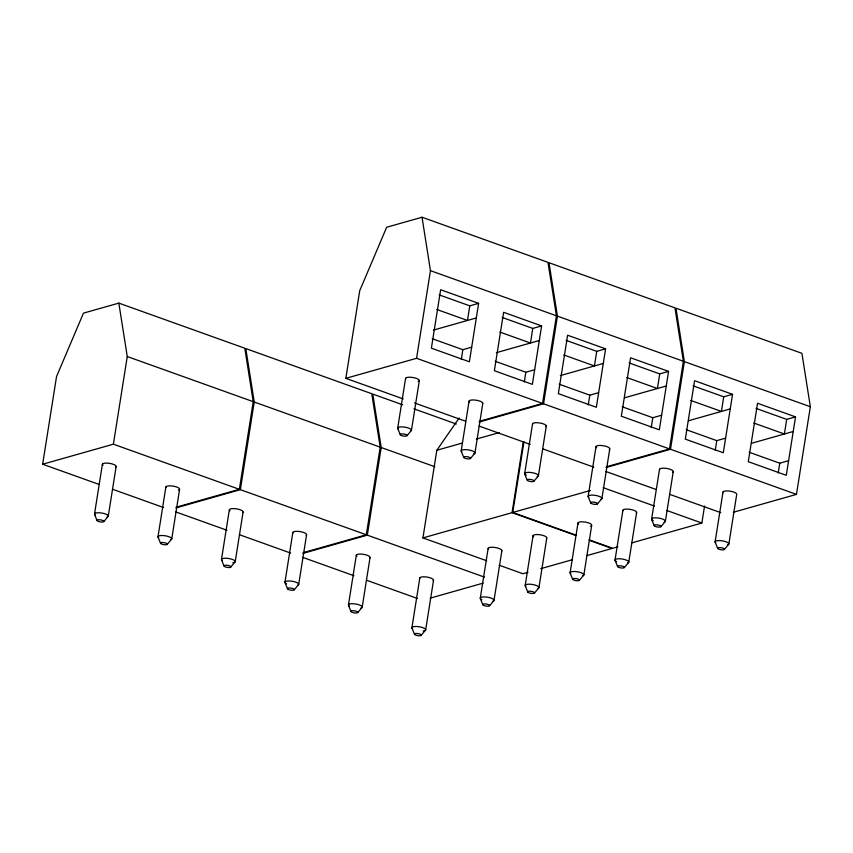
<?xml version="1.0" encoding="UTF-8"?>
<svg xmlns="http://www.w3.org/2000/svg" width="853" height="853" viewBox="0 0 853 853"><rect width="100%" height="100%" fill="white"/><g stroke="black" fill="none" stroke-linecap="round" stroke-linejoin="round"><path stroke-width="1.28" d="M98.777 484.323L42.65 464.224L56.533 376.578L83.466 313.136L118.834 303.114L244.8 348.237L253.234 401.667L239.352 489.313L176.198 507.194M94.534 513.879L102.403 464.213M42.65 464.224L113.385 444.189L127.268 356.543L118.834 303.114M116.115 466.58L108.256 516.246L103.895 521.492A3.487 1.034 9 0 1 98.479 521.471A3.487 1.034 9 0 1 99.023 519.754A3.487 1.034 9 0 1 103.895 521.492M158.018 536.622L165.877 486.956M179.599 489.313L171.73 538.979L167.38 544.235A3.487 1.034 9 0 1 161.963 544.203A3.487 1.034 9 0 1 162.507 542.487A3.487 1.034 9 0 1 167.38 544.235M221.492 559.365L229.361 509.699M175.931 507.919L240.354 489.665L254.237 402.019L245.803 348.6L371.769 393.723L380.193 447.143L366.31 534.788L303.156 552.68M243.084 512.056L235.215 561.722L230.864 566.978A3.487 1.034 9 0 1 225.437 566.946A3.487 1.034 9 0 1 225.992 565.23A3.487 1.034 9 0 1 230.864 566.978M284.977 582.098L292.846 532.432M306.568 534.799L298.699 584.465L294.338 589.722A3.487 1.034 9 0 1 288.922 589.69A3.487 1.034 9 0 1 289.476 587.973A3.487 1.034 9 0 1 294.338 589.722M403.213 398.895L345.838 378.337L359.721 290.692L386.665 227.261L422.032 217.238L547.989 262.361L556.423 315.781L542.54 403.426L479.386 421.318M348.461 604.841L356.33 555.175M302.89 553.394L367.312 535.151L381.195 447.505L372.761 394.086L402.701 404.802M370.042 557.542L362.184 607.208L357.823 612.454A3.487 1.034 9 0 1 352.406 612.433A3.487 1.034 9 0 1 352.95 610.716A3.487 1.034 9 0 1 357.823 612.454M397.722 428.003L405.591 378.337M345.838 378.337L416.573 358.303L430.456 270.657L422.032 217.238M419.313 380.694L411.445 430.36L407.084 435.616A3.487 1.034 9 0 1 401.667 435.584A3.487 1.034 9 0 1 402.221 433.868A3.487 1.034 9 0 1 407.084 435.616M486.658 560.741L422.928 537.912L436.811 450.267L459.149 418.002M411.946 627.584L419.815 577.918M461.302 359.422L462.848 349.677L471.688 347.171M478.629 303.348L440.638 289.743L431.383 348.173L469.374 361.779L478.629 303.348L469.79 305.854L467.476 320.461L436.843 309.49M433.527 580.285L425.658 629.951L421.307 635.197A3.487 1.034 9 0 1 415.891 635.176A3.487 1.034 9 0 1 416.435 633.459A3.487 1.034 9 0 1 421.307 635.197M461.206 450.736L469.075 401.07M482.787 403.437L474.929 453.103L470.568 458.36A3.487 1.034 9 0 1 465.152 458.328A3.487 1.034 9 0 1 465.695 456.611A3.487 1.034 9 0 1 470.568 458.36M480.292 598.038L488.161 548.372M524.286 381.984L525.832 372.239L534.671 369.733M541.612 325.91L503.622 312.305L494.367 370.735L532.357 384.34L541.612 325.91L532.773 328.416L530.459 343.023L499.815 332.052M501.873 550.739L494.015 600.405L489.654 605.662A3.487 1.034 9 0 1 484.237 605.63A3.487 1.034 9 0 1 484.781 603.913A3.487 1.034 9 0 1 489.654 605.662M422.928 537.912L512.056 512.664L523.241 442.025M576.489 535.3L512.76 512.472L523.945 441.833M524.691 473.479L532.549 423.813M479.119 422.032L543.542 403.789L557.425 316.143L548.991 262.724L674.958 307.848L683.381 361.267L669.509 448.913L606.344 466.804M546.272 426.18L538.403 475.846L534.053 481.092A3.487 1.034 9 0 1 528.636 481.071A3.487 1.034 9 0 1 529.18 479.354A3.487 1.034 9 0 1 534.053 481.092M525.213 585.318L533.072 535.652M546.794 538.019L538.925 587.685L534.575 592.931A3.487 1.034 9 0 1 529.159 592.91A3.487 1.034 9 0 1 529.702 591.193A3.487 1.034 9 0 1 534.575 592.931M588.271 404.898L589.807 395.163L598.657 392.657M605.598 348.834L567.608 335.229L558.352 393.659L596.343 407.265L605.598 348.834L596.748 351.34L594.434 365.948L563.801 354.976M570.124 572.598L577.993 522.932M588.165 496.222L596.034 446.556M609.756 448.923L601.887 498.578L597.537 503.835A3.487 1.034 9 0 1 592.11 503.814A3.487 1.034 9 0 1 592.664 502.086A3.487 1.034 9 0 1 597.537 503.835M615.045 559.877L622.914 510.211M636.626 512.568L628.768 562.234L624.407 567.49A3.487 1.034 9 0 1 618.99 567.458A3.487 1.034 9 0 1 619.534 565.742A3.487 1.034 9 0 1 624.407 567.49M651.255 427.46L652.79 417.725L661.64 415.219M668.571 371.396L630.591 357.791L621.336 416.221L659.326 429.827L668.571 371.396L659.732 373.902L657.418 388.51L626.784 377.538M651.649 518.965L659.518 469.299M606.088 467.519L670.501 449.264L684.383 361.619L675.96 308.2L801.916 353.323L810.35 406.742L796.467 494.388L733.313 512.28M673.241 471.656L665.372 521.322L661.011 526.578A3.487 1.034 9 0 1 655.594 526.546A3.487 1.034 9 0 1 656.149 524.83A3.487 1.034 9 0 1 661.011 526.578M631.828 542.871L701.859 523.038L704.557 506.032M715.23 450.384L716.776 440.638L725.615 438.143M732.556 394.321L694.566 380.705L685.311 439.135L723.301 452.751L732.556 394.321L723.717 396.816L721.403 411.423L690.77 400.452M715.134 541.708L723.003 492.042M778.213 472.946L779.759 463.2L788.598 460.705M795.54 416.882L757.549 403.266L748.294 461.697L786.285 475.313L795.54 416.882L786.701 419.377L784.387 433.985L753.743 423.013M579.486 580.211A3.487 1.034 9 0 0 574.623 578.473A3.487 1.034 9 0 0 574.069 580.189A3.487 1.034 9 0 0 579.486 580.211L583.847 574.965L591.715 525.299A6.963 2.058 9 0 0 583.687 521.887A6.963 2.058 9 0 0 578.59 524.083M724.496 549.321A3.487 1.034 9 0 0 719.623 547.573A3.487 1.034 9 0 0 719.079 549.289A3.487 1.034 9 0 0 724.496 549.321L728.857 544.065L736.715 494.399A6.963 2.058 9 0 0 729.592 491.093A6.963 2.058 9 0 0 723.067 492.586M433.367 330.122L476.315 317.956M496.35 352.684L539.299 340.518M560.336 375.608L603.284 363.442M436.811 450.267L462.273 443.059M476.283 439.092L499.197 432.599M624.577 397.807L666.257 386.004M688.563 420.732L730.243 408.928M751.546 443.293L793.226 431.49M512.76 512.472L590.425 490.464M430.125 598.166L483.171 583.132M527.996 572.288L522.9 573.728L499.154 565.219M540.727 568.674L572.555 559.664M586.565 555.698L612.027 548.479L589.53 540.418M617.828 546.837L612.731 548.276L588.986 539.778M430.456 270.657L556.423 315.781M557.425 316.143L683.381 361.267M684.383 361.619L810.35 406.742M439.156 294.882L469.79 305.854M502.129 317.444L532.773 328.416M566.115 340.368L596.748 351.34M629.098 362.93L659.732 373.902M693.084 385.844L723.717 396.816M756.057 408.406L786.701 419.377M432.215 338.705L462.848 349.677M495.188 361.267L525.832 372.239M559.173 384.191L589.807 395.163M622.157 406.753L652.79 417.725M686.143 429.667L716.776 440.638M749.126 452.229L779.759 463.2M416.573 358.303L542.54 403.426M543.542 403.789L669.509 448.913M670.501 449.264L796.467 494.388M414.43 402.915L465.567 421.233M479.045 426.052L530.171 444.37M542.647 448.838L593.784 467.156M606.003 471.538L655.893 489.409M669.605 494.324L720.742 512.642M413.918 408.822L456.323 424.016M603.135 487.671L654.368 506.021M666.865 510.499L701.859 523.038M127.268 356.543L253.234 401.667M254.237 402.019L380.193 447.143M381.195 447.505L434.827 466.719M512.056 512.664L575.786 535.503M113.385 444.189L239.352 489.313M240.354 489.665L366.31 534.788M367.312 535.151L484.547 577.15M112.489 489.238L163.627 507.556M175.846 511.939L226.983 530.257M239.458 534.724L290.585 553.043M302.815 557.414L353.952 575.732M366.417 580.2L417.554 598.518M715.209 542.252L717.672 548.415M651.724 519.52L654.187 525.672M615.109 560.432L617.583 566.584M588.239 496.777L590.713 502.929M570.199 573.152L572.662 579.304M524.755 474.033L527.229 480.196M525.277 585.872L527.751 592.035M461.27 451.29L463.744 457.453M480.367 598.593L482.83 604.756M397.797 428.547L400.26 434.71M412.01 628.139L414.483 634.291M348.536 605.395L350.999 611.558M285.051 582.652L287.514 588.815M221.567 559.92L224.04 566.072M158.082 537.177L160.556 543.329M94.598 514.434L97.071 520.586M103 465.365A6.963 2.058 9 0 1 108.992 463.275A6.963 2.058 9 0 1 115.72 467.049M165.951 487.511A6.963 2.058 9 0 1 174.268 486.327A6.963 2.058 9 0 1 178.362 490.155M158.615 537.774A6.963 2.058 9 0 1 165.514 535.823A6.963 2.058 9 0 1 170.493 539.821M95.131 515.031A6.963 2.058 9 0 1 102.029 513.079A6.963 2.058 9 0 1 107.02 517.078M229.969 510.84A6.963 2.058 9 0 1 235.961 508.761A6.963 2.058 9 0 1 242.689 512.536M292.92 532.986A6.963 2.058 9 0 1 300.341 531.632A6.963 2.058 9 0 1 306.163 535.268M286.544 583.847A6.963 2.058 9 0 1 286.992 581.106A6.963 2.058 9 0 1 296.29 582.332A6.963 2.058 9 0 1 297.462 585.297M222.1 560.506A6.963 2.058 9 0 1 224.947 558.235A6.963 2.058 9 0 1 234.021 560.176A6.963 2.058 9 0 1 232.762 562.777M356.927 556.327A6.963 2.058 9 0 1 362.92 554.237A6.963 2.058 9 0 1 369.648 558.011M419.879 578.473A6.963 2.058 9 0 1 427.3 577.118A6.963 2.058 9 0 1 433.132 580.754M412.543 628.736A6.963 2.058 9 0 1 415.39 626.465A6.963 2.058 9 0 1 424.463 628.394A6.963 2.058 9 0 1 423.205 631.007M349.058 605.993A6.963 2.058 9 0 1 355.957 604.041A6.963 2.058 9 0 1 360.947 608.04M488.225 548.927A6.963 2.058 9 0 1 495.657 547.573A6.963 2.058 9 0 1 501.479 551.209M533.679 536.804A6.963 2.058 9 0 1 539.672 534.714A6.963 2.058 9 0 1 546.4 538.488M525.811 586.469A6.963 2.058 9 0 1 532.698 584.518A6.963 2.058 9 0 1 537.689 588.517M481.849 599.787A6.963 2.058 9 0 1 482.308 597.047A6.963 2.058 9 0 1 491.605 598.273A6.963 2.058 9 0 1 492.778 601.237M591.31 525.768A6.963 2.058 9 0 1 590.479 526.13M622.978 510.766A6.963 2.058 9 0 1 630.399 509.401A6.963 2.058 9 0 1 636.231 513.048M616.602 561.626A6.963 2.058 9 0 1 617.06 558.875A6.963 2.058 9 0 1 626.358 560.112A6.963 2.058 9 0 1 627.531 563.065M570.732 573.749A6.963 2.058 9 0 1 577.62 571.798A6.963 2.058 9 0 1 582.61 575.796M659.582 469.854A6.963 2.058 9 0 1 667.014 468.5A6.963 2.058 9 0 1 672.836 472.135M653.217 520.714A6.963 2.058 9 0 1 653.665 517.963A6.963 2.058 9 0 1 662.962 519.2A6.963 2.058 9 0 1 664.135 522.153M715.731 542.849A6.963 2.058 9 0 1 722.63 540.898A6.963 2.058 9 0 1 727.62 544.896M596.642 447.708A6.963 2.058 9 0 1 602.634 445.618A6.963 2.058 9 0 1 609.362 449.392M532.624 424.367A6.963 2.058 9 0 1 540.045 423.013A6.963 2.058 9 0 1 545.877 426.649M526.248 475.228A6.963 2.058 9 0 1 526.696 472.487A6.963 2.058 9 0 1 536.004 473.714A6.963 2.058 9 0 1 537.166 476.678M588.773 497.374A6.963 2.058 9 0 1 595.661 495.422A6.963 2.058 9 0 1 600.651 499.421M469.672 402.221A6.963 2.058 9 0 1 475.665 400.132A6.963 2.058 9 0 1 482.393 403.906M405.655 378.881A6.963 2.058 9 0 1 413.972 377.698A6.963 2.058 9 0 1 418.077 381.526M398.33 429.144A6.963 2.058 9 0 1 404.311 427.054A6.963 2.058 9 0 1 411.039 430.829M461.804 451.887A6.963 2.058 9 0 1 468.702 449.936A6.963 2.058 9 0 1 473.692 453.935"/></g></svg>
